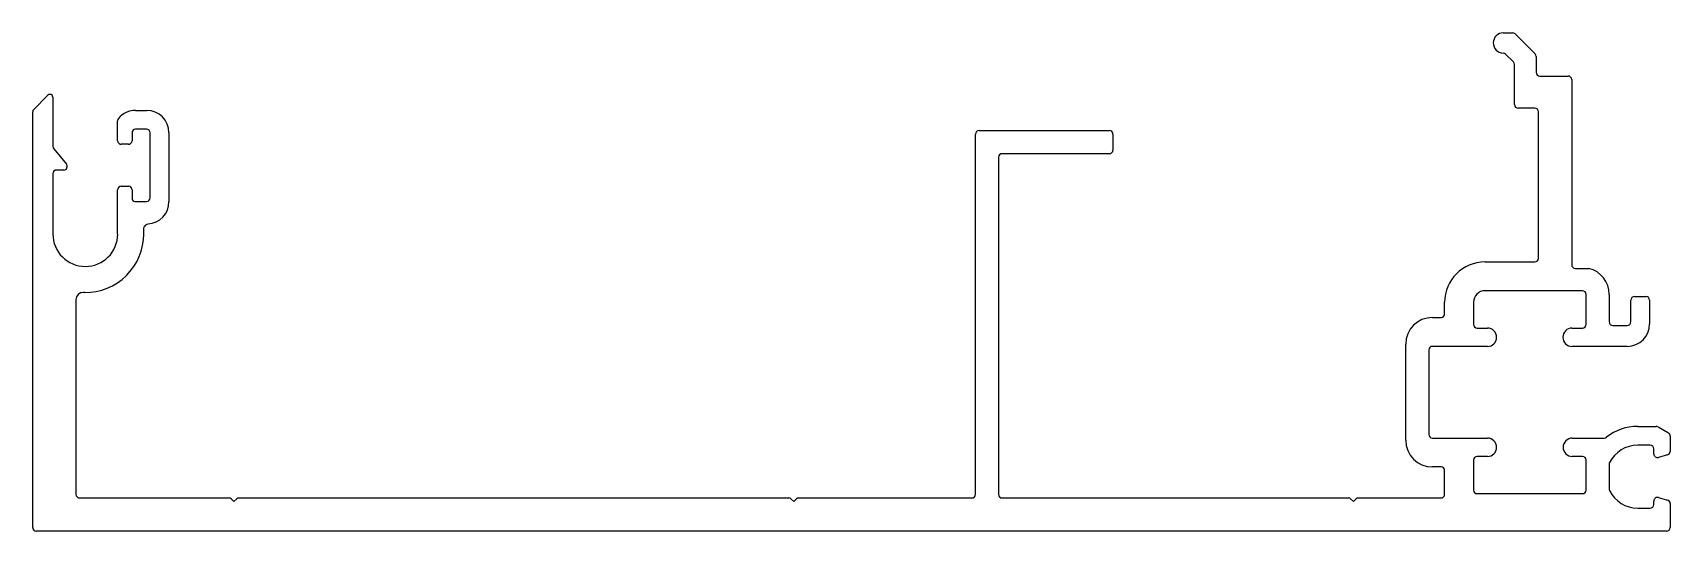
# Model space of a CAD drawing. Extents: x -55 to 58, y 2 to 37.
import ezdxf

# ---------------------------------------------------------------- set-up
doc = ezdxf.new("R2010")
doc.units = 0
doc.layers.add('1', color=4, linetype='CONTINUOUS')

msp = doc.modelspace()

# ---------------------------------------------------------------- linework, layer by layer
at = {"layer": '1', "color": 7}
for p, q in [((46.84, 36.6), (47.47, 36.6)), ((47.65, 36.53), (49.04, 35.14)), ((47.54, 34.59), (47, 35.13)), ((47.62, 31.63), (47.62, 34.41)), ((49.12, 34.96), (49.12, 33.86)), ((49.37, 33.61), (51.33, 33.61)), ((51.58, 33.36), (51.58, 20.54)), ((-55.06, 31.29), (-54.08, 32.28)), ((-53.74, 32.14), (-53.74, 28.73)), ((-55.14, 2.34), (-55.14, 31.12)), ((-48, 31.23), (-47.24, 31.23)), ((49.03, 31.38), (47.87, 31.38)), ((49.28, 20.99), (49.28, 31.13)), ((-49.25, 29.13), (-49.25, 30.51)), ((-48.25, 29.68), (-48.25, 29.13)), ((-47.24, 29.93), (-48, 29.93)), ((-46.99, 25.18), (-46.99, 29.68)), ((-45.69, 29.68), (-45.69, 24.91)), ((10.24, 4.64), (10.24, 29.58)), ((10.49, 29.83), (19.52, 29.83)), ((19.77, 29.58), (19.77, 28.48)), ((-53.68, 28.57), (-52.79, 27.51)), ((-48.5, 28.88), (-49, 28.88)), ((11.84, 27.98), (11.84, 4.64)), ((19.52, 28.23), (12.09, 28.23)), ((-53.74, 26.85), (-53.74, 22.67)), ((-52.99, 27.1), (-53.49, 27.1)), ((-49.25, 22.67), (-49.25, 25.73)), ((-49, 25.98), (-48.5, 25.98)), ((-48.25, 25.73), (-48.25, 25.13)), ((-48.05, 24.93), (-47.24, 24.93)), ((-47.45, 23.05), (-47.45, 22.67)), ((-47.31, 23.29), (-47.37, 23.22)), ((45.57, 20.74), (49.03, 20.74)), ((51.83, 20.29), (52.77, 20.29)), ((-51.53, 18.63), (-51.64, 18.63)), ((52.33, 18.74), (45.57, 18.74)), ((52.58, 16.41), (52.58, 18.49)), ((54.18, 18.49), (54.18, 16.59)), ((55.93, 18.34), (56.73, 18.34)), ((-52.14, 18.13), (-52.14, 4.64)), ((42.77, 17.14), (42.77, 17.94)), ((44.77, 17.94), (44.77, 16.41)), ((55.68, 16.59), (55.68, 18.09)), ((56.98, 18.09), (56.98, 16.44)), ((41.92, 16.89), (42.52, 16.89)), ((45.02, 16.16), (45.74, 16.16)), ((51.6, 16.16), (52.33, 16.16)), ((54.43, 16.34), (55.43, 16.34)), ((40.07, 8.39), (40.07, 15.04)), ((45.02, 14.89), (41.92, 14.89)), ((45.74, 14.89), (45.02, 14.89)), ((55.43, 14.89), (51.6, 14.89)), ((41.67, 14.64), (41.67, 8.79)), ((56.16, 9.35), (57.44, 9.35)), ((57.57, 9.32), (58.29, 8.9)), ((41.92, 8.54), (45.02, 8.54)), ((45.02, 8.54), (45.74, 8.54)), ((51.62, 8.54), (53.84, 8.54)), ((57.02, 8.05), (56.16, 8.05)), ((58.41, 8.68), (58.41, 7.62)), ((44.77, 7.02), (44.77, 4.94)), ((45.74, 7.27), (45.02, 7.27)), ((52.33, 7.27), (51.62, 7.27)), ((52.58, 4.94), (52.58, 7.02)), ((57.27, 7.44), (57.27, 7.8)), ((58.23, 7.38), (57.6, 7.2)), ((42.52, 6.54), (41.92, 6.54)), ((42.77, 4.64), (42.77, 6.29)), ((54.18, 6.73), (54.18, 5.01)), ((45.02, 4.69), (52.33, 4.69)), ((-51.89, 4.39), (-41.52, 4.39)), ((-41.38, 4.33), (-41.19, 4.14)), ((-41.19, 4.14), (-40.99, 4.33)), ((-41.19, 4.14), (-41.19, 4.14)), ((-41.19, 4.14), (-41.19, 4.14)), ((-40.85, 4.39), (-2.71, 4.39)), ((-2.56, 4.33), (-2.37, 4.14)), ((-2.37, 4.14), (-2.18, 4.33)), ((-2.37, 4.14), (-2.37, 4.14)), ((-2.37, 4.14), (-2.37, 4.14)), ((-2.04, 4.39), (9.99, 4.39)), ((12.09, 4.39), (36.11, 4.39)), ((36.25, 4.33), (36.44, 4.14)), ((36.44, 4.14), (36.63, 4.33)), ((36.44, 4.14), (36.44, 4.14)), ((36.44, 4.14), (36.44, 4.14)), ((36.78, 4.39), (42.52, 4.39)), ((56.16, 3.69), (57.02, 3.69)), ((57.27, 3.94), (57.27, 4.18)), ((57.6, 4.42), (58.23, 4.24)), ((58.41, 4), (58.41, 2.34)), ((58.16, 2.09), (-54.89, 2.09))]:
    msp.add_line(p, q, dxfattribs=at)
for centre, radius, start, end in [((46.84, 35.9), 0.7, 90, 180), ((47.47, 36.35), 0.254, 45, 90), ((46.84, 35.9), 0.7, 180, 268.7944), ((46.82, 34.95), 0.25, 45, 88.7944), ((47.37, 34.41), 0.25, 360, 45), ((48.86, 34.96), 0.254, 360, 45), ((49.37, 33.86), 0.25, 180, 270), ((51.33, 33.36), 0.25, 0, 90), ((-53.94, 32.14), 0.2, 90, 135.0001), ((-53.94, 32.14), 0.2, 0, 90), ((-54.89, 31.12), 0.25, 134.9999, 179.9998), ((-49, 30.51), 0.25, 140.2849, 180), ((-48, 29.68), 1.55, 90, 140.2849), ((-47.24, 29.68), 1.55, 360, 90), ((47.87, 31.63), 0.25, 180, 270), ((49.03, 31.13), 0.25, 360, 90), ((-48, 29.68), 0.25, 90, 180), ((-47.24, 29.68), 0.25, 359.9999, 90), ((10.49, 29.58), 0.25, 90, 180), ((19.52, 29.58), 0.25, 0, 90), ((-53.48, 28.73), 0.254, 180, 220), ((-49, 29.13), 0.25, 180, 270), ((-48.5, 29.13), 0.25, 270, 0), ((19.52, 28.48), 0.25, 270, 0), ((-52.99, 27.35), 0.25, 270, 40), ((12.09, 27.98), 0.25, 90, 180), ((-53.49, 26.85), 0.25, 90, 180), ((-49, 25.73), 0.25, 90, 180), ((-48.5, 25.73), 0.25, 360, 90), ((-48.05, 25.13), 0.2, 180, 270), ((-47.24, 25.18), 0.25, 270, 0), ((-47.24, 24.91), 1.55, 273.399, 0), ((-47.2, 23.05), 0.25, 135, 180), ((-47.13, 23.11), 0.25, 93.399, 135), ((-51.49, 22.67), 2.25, 180, 0), ((-51.49, 22.67), 4.05, 269.3686, 0), ((45.57, 17.94), 2.8, 90, 180), ((49.03, 20.99), 0.25, 270, 360), ((51.83, 20.54), 0.25, 180, 270), ((52.33, 18.49), 1.85, 360, 76.2259), ((-51.64, 18.13), 0.5, 90, 180), ((45.57, 17.94), 0.8, 90, 180), ((52.33, 18.49), 0.25, 360, 90), ((55.93, 18.09), 0.25, 90, 180), ((56.73, 18.09), 0.25, 0, 90), ((42.52, 17.14), 0.25, 270, 360), ((41.92, 15.04), 1.85, 90, 180), ((45.02, 16.41), 0.25, 180, 270), ((45.74, 15.52), 0.635, 270, 90), ((51.6, 15.52), 0.635, 90, 270), ((52.33, 16.41), 0.25, 270, 360), ((54.43, 16.59), 0.25, 180, 270), ((55.43, 16.59), 0.25, 270, 0), ((55.43, 16.44), 1.55, 270, 0), ((41.92, 14.64), 0.25, 90, 180), ((56.16, 5.87), 3.48, 90, 128.5071), ((57.44, 9.1), 0.25, 60, 90), ((41.92, 8.39), 1.85, 180, 270), ((41.92, 8.79), 0.25, 180, 270), ((45.74, 7.9), 0.635, 270, 90), ((51.62, 7.9), 0.635, 90, 270), ((53.84, 8.79), 0.25, 270, 308.5071), ((56.16, 5.87), 2.18, 90, 153.5746), ((57.02, 7.8), 0.25, 360, 90), ((58.16, 8.68), 0.25, 360, 60), ((45.02, 7.02), 0.25, 90, 180), ((52.33, 7.02), 0.25, 360, 90), ((54.43, 6.73), 0.25, 153.5746, 180), ((57.53, 7.44), 0.254, 180, 286.1443), ((58.16, 7.62), 0.25, 286.1443, 360), ((42.52, 6.29), 0.25, 360, 90), ((-51.89, 4.64), 0.25, 180, 270), ((9.99, 4.64), 0.25, 270, 0), ((12.09, 4.64), 0.25, 180, 270), ((42.52, 4.64), 0.25, 270, 0), ((45.02, 4.94), 0.25, 180, 270), ((52.33, 4.94), 0.25, 270, 360), ((54.43, 5.01), 0.25, 180, 206.4254), ((56.16, 5.87), 2.18, 206.4254, 270), ((-41.52, 4.19), 0.203, 45, 90), ((-40.84, 4.17), 0.217, 92.0898, 134.2663), ((-2.71, 4.19), 0.203, 45, 90), ((-2.03, 4.17), 0.217, 92.0898, 134.2663), ((36.11, 4.19), 0.203, 45, 90), ((36.78, 4.17), 0.217, 92.0898, 134.2663), ((57.02, 3.94), 0.25, 270, 0), ((57.53, 4.18), 0.254, 73.8557, 180), ((58.16, 4), 0.254, 0, 73.8557), ((-54.89, 2.34), 0.25, 180, 270), ((58.16, 2.34), 0.25, 270, 360)]:
    msp.add_arc(centre, radius, start, end, dxfattribs=at)

doc.saveas('drawing.dxf')
